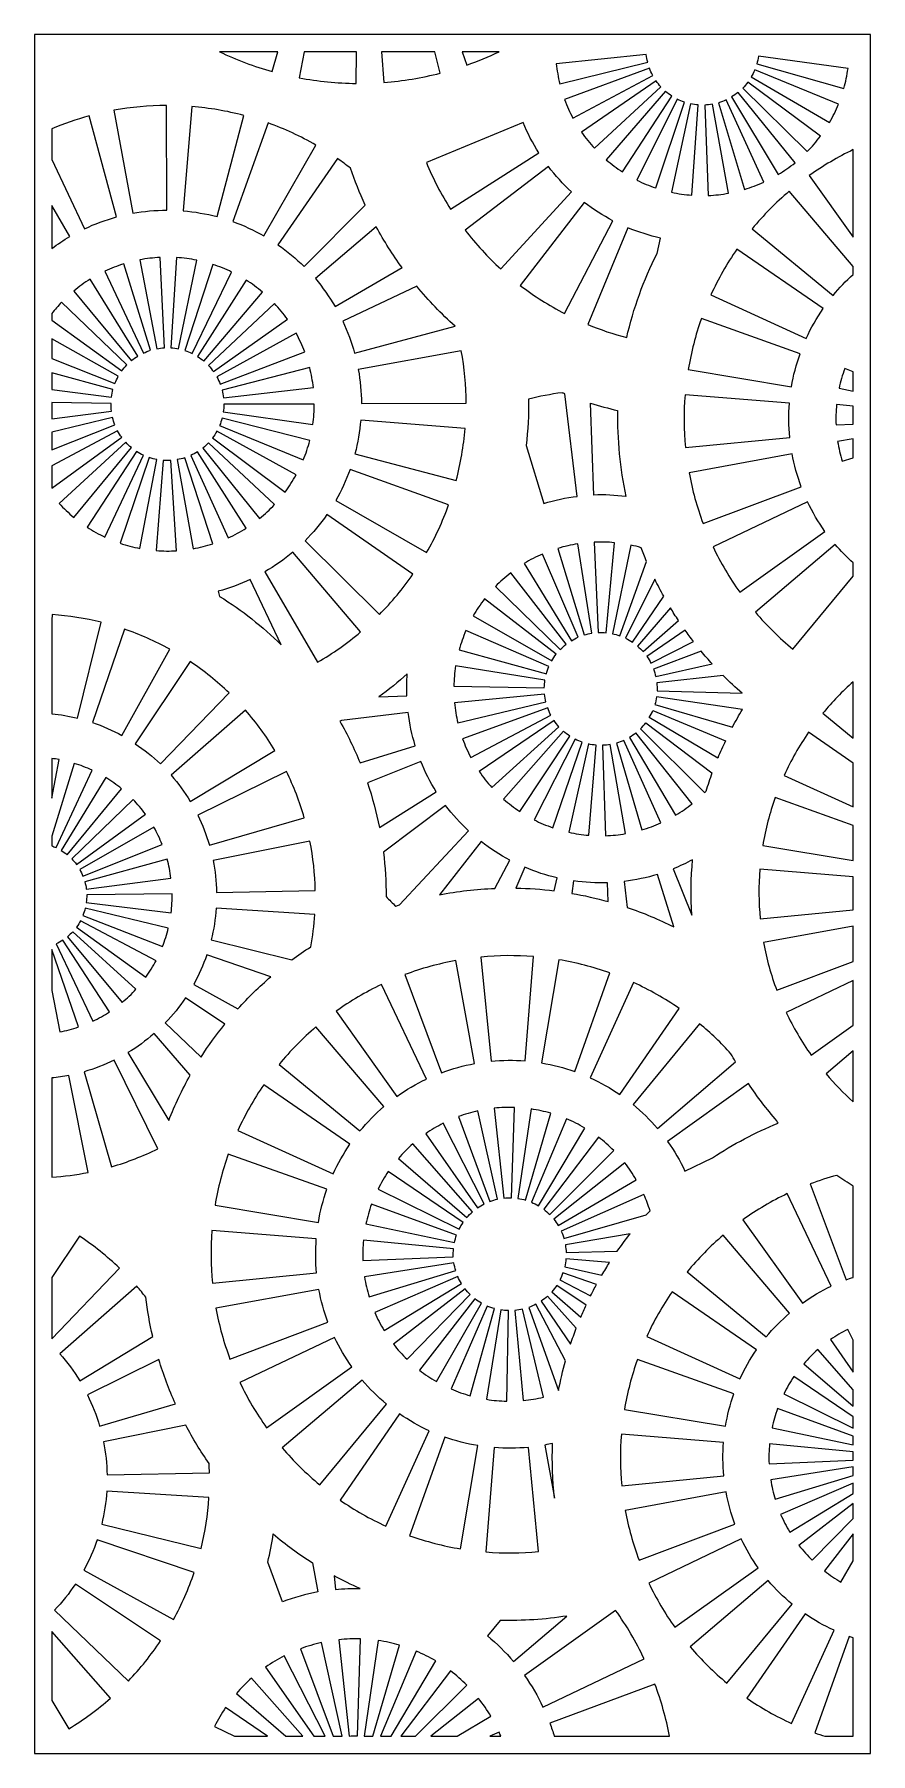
# Model space of a CAD drawing. Extents: x 147 to 1108, y 112 to 2088.
import ezdxf

# ---------------------------------------------------------------- set-up
doc = ezdxf.new("R2010")
doc.units = 0
doc.layers.add('LAYER_01', color=7, linetype='CONTINUOUS')

msp = doc.modelspace()

# ---------------------------------------------------------------- linework, layer by layer
at = {"layer": 'LAYER_01'}
msp.add_lwpolyline([(147.1, 112.1), (1107.9, 112.1), (1107.9, 2087.8), (147.1, 2087.8)], close=True, dxfattribs=at)
for points in [[(359.8, 2067.8, 0.043474), (420.4, 2045.1), (426.7, 2067.8)], [(451.4, 2037.9, 0.044135), (516.8, 2031.5), (517.1, 2067.8), (457, 2067.8)], [(548.6, 2032.6, 0.044135), (613.4, 2043.3), (607, 2067.8), (545.9, 2067.8)], [(680.9, 2067.8), (638.5, 2067.8), (643.8, 2052.5, 0.026891)], [(850.1, 2064.7), (746.7, 2054.1, 0.034714), (750.7, 2031), (851.7, 2055.9, -0.034714)], [(977, 2053.9), (1077.1, 2025.7, 0.034714), (1081.9, 2048.6), (978.9, 2062.7, -0.034714)], [(853.8, 2048.9), (756.3, 2012.9, 0.034714), (765.9, 1991.5), (857.5, 2040.7, -0.034714)], [(970.7, 2038.9), (1060.7, 1986.7, 0.034714), (1071, 2007.8), (974.7, 2047, -0.034714)], [(861.3, 2034.5), (775.8, 1975.3, 0.034714), (790.5, 1957), (866.9, 2027.5, -0.034714)], [(872.2, 2022.4), (804.1, 1943.8, 0.034714), (822.8, 1929.8), (879.3, 2017, -0.034714)], [(948.1, 2015.9), (1001.8, 1926.9, 0.034714), (1021, 1940.3), (955.5, 2021.1, -0.034714)], [(960.9, 2026), (1035, 1953.1, 0.034714), (1050.2, 1970.9), (966.7, 2032.8, -0.034714)], [(299.1, 1885.8), (298.7, 2006.1, 0.044135), (238.5, 2000.6), (260, 1882.2, -0.044135)], [(356.9, 1878.4), (387.6, 1994.7, 0.044135), (328, 2004.9), (318.1, 1885, -0.044135)], [(885.7, 2013.4), (839.3, 1920.3, 0.034714), (860.9, 1911.4), (894, 2009.9, -0.034714)], [(901, 2008), (879.2, 1906.4, 0.034714), (902.4, 1903), (909.9, 2006.7, -0.034714)], [(917.2, 2006.6), (921.4, 1902.7, 0.034714), (944.6, 1905.3), (926.2, 2007.6, -0.034714)], [(933.2, 2009.3), (963.1, 1909.7, 0.034714), (985, 1918), (941.7, 2012.5, -0.034714)], [(204.6, 1864.4, -0.044135), (241.5, 1878), (209.9, 1994.1, 0.033076), (167.1, 1979.3), (167.1, 1943.9)], [(410.7, 1856.3), (470.5, 1960.7, 0.044135), (415.6, 1986), (375, 1872.7, -0.044135)], [(708.6, 1986.4), (597.4, 1940.5, 0.044135), (625.2, 1886.9), (726.7, 1951.6, -0.044135)], [(510.2, 1934.1, 0.013499), (495.3, 1945.1), (426.8, 1846.1, -0.044135), (457, 1821), (527.2, 1891.7, -0.026748)], [(1087.9, 1955.4, 0.042837), (1037.3, 1925.5), (1087.9, 1854.8)], [(737.6, 1936), (642, 1862.9, 0.044135), (682.9, 1818.3), (764.1, 1907, -0.044135)], [(1014.3, 1907.5, 0.044135), (971.8, 1864.4), (1064.7, 1787.9, -0.037557), (1087.9, 1812), (1087.9, 1821.1)], [(167.1, 1841.9, -0.027869), (187.8, 1855.6), (167.1, 1891.2)], [(778.7, 1894.8), (705.3, 1799.4, 0.044135), (756.3, 1766.9), (811.8, 1873.6, -0.044135)], [(539.9, 1866.5), (469.9, 1807.1, -0.044135), (492.5, 1775), (569.5, 1819.8, -0.032393)], [(862.6, 1836.1), (866.5, 1853.8, -0.044135), (829, 1865.6), (782.8, 1754.5, 0.034475), (827.6, 1739.4, -0.061481)], [(1053.3, 1772.7), (954.2, 1841, 0.044135), (924.4, 1788.4), (1033.9, 1738.5, -0.044135)], [(280.6, 1724.8), (249.8, 1824.1, 0.034714), (228, 1815.6), (272.3, 1721.5, -0.034714)], [(296.6, 1727.6), (291.4, 1831.5, 0.034714), (268.2, 1828.7), (287.7, 1726.6, -0.034714)], [(312.8, 1726.4), (333.6, 1828.3, 0.034714), (310.4, 1831.4), (303.9, 1727.6, -0.034714)], [(328.2, 1721.2), (373.7, 1814.7, 0.034714), (352, 1823.5), (319.9, 1724.6, -0.034714)], [(265.8, 1718.1), (211.3, 1806.6, 0.034714), (192.2, 1792.9), (258.5, 1712.8, -0.034714)], [(341.8, 1712.3), (409.1, 1791.6, 0.034714), (390.3, 1805.5), (334.6, 1717.7, -0.034714)], [(586.3, 1798.3), (501.4, 1758.2, -0.044135), (515, 1721.3), (630.4, 1752.6, -0.037201)], [(247.4, 1701, -0.034714), (253.2, 1707.9), (178.3, 1780, 0.025419), (167.1, 1767.1), (167.1, 1759.3)], [(352.8, 1700.3), (437.7, 1760.4, 0.034714), (422.9, 1778.5), (347.1, 1707.3, -0.034714)], [(1026.8, 1720.9), (913.4, 1761.2, 0.044135), (898.3, 1702.7), (1016.9, 1682.9, -0.044135)], [(360.5, 1686), (457.6, 1723, 0.034714), (447.8, 1744.3), (356.7, 1694.2, -0.034714)], [(239.6, 1686.7, -0.034714), (243.5, 1694.9), (167.1, 1738.1), (167.1, 1715.4)], [(522.8, 1663.6), (643.1, 1664, 0.044135), (637.6, 1724.3), (519.2, 1702.7, -0.044135)], [(364.3, 1670.2), (467.6, 1681.9, 0.034714), (463.4, 1704.9), (362.7, 1679, -0.034714)], [(1078.1, 1703.7, 0.034714), (1071.6, 1681.1), (1087.9, 1677.7), (1087.9, 1700.1)], [(235.6, 1671, -0.034714), (237.3, 1679.8), (167.1, 1698.8), (167.1, 1679.6)], [(235.6, 1654.7, -0.034714), (235.1, 1663.7), (167.1, 1664.6), (167.1, 1646.1)], [(364.1, 1653.9), (467.1, 1639.6, 0.034714), (468.7, 1663), (364.7, 1662.9, -0.034714)], [(753.3, 1676, 0.028594), (714.8, 1668.7, -0.032294), (712.1, 1615.2), (732.4, 1548.8, -0.044135), (770.8, 1556.9), (756.5, 1674.7, -0.002025)], [(826.8, 1556.7, 0.041611), (789.8, 1558.4), (786, 1664.1, 0.018954), (817.2, 1655.6, 0.059414)], [(1014.6, 1664), (894.7, 1673.6, 0.044135), (895.2, 1613.1), (1014.9, 1624.7, -0.044135)], [(1068.8, 1662.4, 0.034714), (1068.1, 1639), (1087.9, 1639.8), (1087.9, 1660.5)], [(239.6, 1639, -0.034714), (236.9, 1647.6), (167.1, 1630.6), (167.1, 1610.2)], [(359.9, 1638.3), (456, 1598.8, 0.034714), (463.4, 1621), (362.7, 1646.8, -0.034714)], [(515.4, 1605.9), (631.7, 1575.2, 0.044135), (641.9, 1634.8), (522, 1644.6, -0.044135)], [(247.4, 1624.8, -0.034714), (242.7, 1632.4), (167.1, 1592.1), (167.1, 1566.3)], [(351.8, 1624.1), (435.2, 1561.9, 0.034714), (447.8, 1581.6), (356.7, 1631.7, -0.034714)], [(1070, 1620.1, 0.034714), (1075.2, 1597.3), (1087.9, 1601.1), (1087.9, 1622.9)], [(252.1, 1619.1), (175.4, 1548.9, 0.034714), (192.3, 1532.8), (258.6, 1612.9, -0.034714)], [(264.4, 1608.6), (207.6, 1521.5, 0.034714), (228.1, 1510.1), (272.3, 1604.2, -0.034714)], [(279.1, 1601.5), (245.7, 1503, 0.034714), (268.3, 1497.1), (287.8, 1599.2, -0.034714)], [(311.2, 1599.1), (329.4, 1496.7, 0.034714), (352.1, 1502.4), (319.9, 1601.2, -0.034714)], [(326.7, 1603.9), (369.8, 1509.2, 0.034714), (390.4, 1520.4), (334.6, 1608.2, -0.034714)], [(340.6, 1612.4), (405.8, 1531.5, 0.034714), (423, 1547.4), (347.2, 1618.5, -0.034714)], [(1017.6, 1605.9), (899.3, 1584.1, 0.044135), (915.4, 1525.8), (1028.1, 1568, -0.044135)], [(295, 1598.2), (287.1, 1494.6, 0.034714), (310.5, 1494.4), (304, 1598.2, -0.034714)], [(493.3, 1552.1), (597.7, 1492.3, 0.044135), (623, 1547.2), (509.7, 1587.8, -0.044135)], [(1035.5, 1550.5), (926.8, 1498.9, 0.044135), (957.5, 1446.8), (1055.4, 1516.7, -0.044135)], [(458, 1505.8), (543.4, 1421, 0.044135), (582, 1467.5), (483.1, 1536, -0.044135)], [(787.6, 1399.7), (771.3, 1502.4, 0.034714), (748.5, 1497.1), (778.9, 1397.7, -0.034714)], [(803.9, 1400.2), (813.6, 1503.7, 0.034714), (790.2, 1504.3), (794.9, 1400.4, -0.034714)], [(1087.9, 1480.4, -0.033388), (1067.1, 1501.7), (975.5, 1423.7, 0.044135), (1018.6, 1381.3), (1087.9, 1465.3)], [(412, 1470.2), (472.5, 1366.2, 0.044135), (521.9, 1401.1), (444.1, 1492.9, -0.044135)], [(772, 1395.1), (730.7, 1490.6, 0.034714), (709.9, 1479.8), (764, 1391, -0.034714)], [(844.2, 1497.9, 0.018035), (832.4, 1500.9), (811.1, 1399.1, -0.034714), (819.7, 1396.7), (850.5, 1482.2, -0.010086)], [(758, 1386.9), (694.3, 1469, 0.034714), (676.8, 1453.4), (751.3, 1380.9, -0.034714)], [(395.1, 1461.4, -0.044135), (358.3, 1447.8), (359.9, 1442, -0.05583), (430.7, 1386.1)], [(859.9, 1461.7), (826.4, 1393.8, -0.034714), (834.2, 1389.3), (870.1, 1442.1, -0.013147)], [(746.5, 1375.4), (664.4, 1439.1, 0.034714), (651.3, 1419.6), (741.5, 1367.9, -0.034714)], [(877.8, 1428.9), (840, 1384.9, -0.034714), (846.4, 1378.5), (887, 1414.4, -0.010256)], [(167.1, 1307.1, -0.035631), (196.6, 1302), (223.9, 1412.2, 0.044135), (167.5, 1421), (167.1, 1414.7)], [(247.7, 1282), (302.6, 1381.3, 0.044135), (250.4, 1404.4), (213.8, 1297, -0.044135)], [(894.6, 1403.3), (850.9, 1372.8, -0.034714), (855.5, 1365.1), (904.4, 1390, -0.00987)], [(738.3, 1361.4), (642.8, 1402.6, 0.034714), (635.1, 1380.6), (735.3, 1352.9, -0.034714)], [(291.9, 1249.4), (370.7, 1331.1, 0.044135), (326.2, 1367), (263, 1272.6, -0.044135)], [(913.2, 1379), (858.5, 1358.4, -0.034714), (861, 1349.8), (925.9, 1364.3, -0.01154)], [(542.8, 1326.5), (575, 1327.7, -0.028156), (575.5, 1352.8, -0.025272)], [(733.7, 1345.8), (631, 1362, 0.034714), (629, 1338.7), (732.9, 1336.8, -0.034714)], [(938.6, 1350.9), (862.2, 1342.6, -0.034714), (862.6, 1333.6), (960.2, 1330.6, -0.017642)], [(1087.9, 1343.9, 0.038804), (1053.1, 1307.8), (1087.9, 1279.2)], [(733.2, 1329.5), (629.7, 1319.7, 0.034714), (633.5, 1296.6), (734.7, 1320.7, -0.034714)], [(960.7, 1312.1), (861.9, 1326.4, -0.034714), (860, 1317.6), (949.1, 1291.7, -0.014626)], [(326.1, 1206.4), (423.4, 1265, 0.044135), (389.7, 1311.1), (304.3, 1236.4, -0.044135)], [(500, 1299.4, -0.001309), (498.1, 1298.4, -0.032638), (521.2, 1250.8), (584.7, 1270.3, -0.044135), (576.5, 1308.7)], [(736.8, 1313.7), (639, 1278.4, 0.034714), (648.4, 1257), (740.4, 1305.4, -0.034714)], [(932.2, 1256.2), (853.6, 1302.7, 0.034714), (857.6, 1310.7), (941.1, 1275.9, 0.013484)], [(744.2, 1299.2), (658.2, 1240.7, 0.034714), (672.7, 1222.3), (749.7, 1292.1, -0.034714)], [(754.9, 1287), (686.2, 1209, 0.034714), (704.8, 1194.8), (762.1, 1281.5, -0.034714)], [(830.8, 1279.9), (883.7, 1190.4, 0.034714), (903, 1203.7), (838.2, 1285, -0.034714)], [(918.5, 1217.7, -0.002803), (917.2, 1216.3), (843.6, 1289.8, 0.034714), (849.5, 1296.6), (925.6, 1239.2, 0.014147)], [(1036.5, 1285.8, 0.044135), (1008.5, 1236.3), (1087.9, 1200.2), (1087.9, 1250.4)], [(768.4, 1277.9), (721.2, 1185.2, 0.034714), (742.7, 1176.1), (776.6, 1274.4, -0.034714)], [(783.6, 1272.4), (761, 1170.9, 0.034714), (784.1, 1167.4), (792.5, 1271, -0.034714)], [(799.8, 1270.8), (803.1, 1166.9, 0.034714), (826.4, 1169.3), (808.8, 1271.8, -0.034714)], [(815.9, 1273.4), (844.9, 1173.6, 0.034714), (866.9, 1181.6), (824.3, 1276.5, -0.034714)], [(175.4, 1254.4, 0.013228), (167.1, 1255.7), (167.1, 1210.1)], [(167.1, 1155.2, -0.021277), (171.9, 1153.2), (213.4, 1242.2, 0.034714), (192.8, 1250.1), (167.1, 1166.4)], [(543.5, 1176.5), (608.8, 1217.4, -0.044135), (591, 1252.4), (529.8, 1227.7, -0.032763)], [(184.8, 1145.1), (247.2, 1220.8, 0.034714), (229.2, 1233.7), (177.9, 1150, -0.034714)], [(348.1, 1156.1), (457.2, 1187.5, 0.044135), (436.6, 1240.8), (334.8, 1190.7, -0.044135)], [(195.4, 1133.9), (274.6, 1191.8, 0.034714), (260.4, 1208.7), (189.9, 1140.4, -0.034714)], [(998.2, 1210.7, 0.044135), (983.9, 1155.7), (1087.9, 1138.3), (1087.9, 1178.8)], [(566.5, 1087.3), (645.9, 1172.5, -0.044135), (619.6, 1201.7), (548.1, 1147.9, -0.031536), (551.2, 1096.9, 0.011427), (562.4, 1085.9, -0.002607)], [(202.8, 1120.5), (293.9, 1156.9, 0.034714), (284.3, 1176.8), (199.1, 1128.1, -0.034714)], [(356.3, 1101.8), (469.8, 1103.9, 0.044135), (463.7, 1160.7), (352.4, 1138.6, -0.044135)], [(676.1, 1106.4), (693.3, 1138.8, -0.044135), (660.4, 1160.1), (612.4, 1099, -0.038151)], [(206.7, 1105.6), (304, 1118.2, 0.034714), (299.6, 1139.9), (205, 1114, -0.034714)], [(744.4, 1103.6), (747.8, 1118.4, -0.044135), (710.5, 1130.6), (700.3, 1106.7, -0.026281)], [(903.3, 1139.3, -0.027574), (881.1, 1128.9), (902.5, 1075.6, -0.039793)], [(980.5, 1128.3, 0.044135), (981, 1071.4), (1087.9, 1081.7), (1087.9, 1119.7)], [(806.5, 1091.2), (805.7, 1112.9, -0.044135), (766.5, 1115), (764.5, 1100.7, -0.0256)], [(881.6, 1062.2), (863.1, 1122.5, -0.044135), (824.7, 1114.4), (828.3, 1084.5, -0.034336)], [(206.7, 1090.3), (304.1, 1078.3, 0.034714), (305.3, 1100.3), (207.2, 1098.8, -0.034714)], [(195.6, 1062), (275.1, 1004.5, 0.034714), (286.8, 1023.3), (200.1, 1069.2, -0.034714)], [(202.9, 1075.4), (294.3, 1039.6, 0.034714), (300.9, 1060.6), (205.5, 1083.5, -0.034714)], [(464.6, 1039.3, 0.028807), (469.2, 1076.3), (355.9, 1083.8, -0.044135), (350.2, 1047.2), (442.8, 1024.2, -0.015698)], [(185.1, 1050.8), (247.9, 975.3, 0.034714), (263.8, 990.6), (191.2, 1056.6, -0.034714)], [(984.8, 1044.1, 0.044135), (1000, 989.3), (1087.9, 1022.2), (1087.9, 1063.1)], [(176.3, 941.4, 0.034714), (197.6, 947.1), (167.1, 1036.2), (167.1, 988.9)], [(172.2, 1042.5), (214.2, 953.8, 0.034714), (233.5, 964.6), (179.6, 1046.7, -0.034714)], [(418.7, 1004.9), (345.1, 1030, -0.044135), (330.1, 996.1), (380.9, 968, -0.0314)], [(711, 908.1), (720.6, 1028, 0.044135), (660.1, 1027.5), (671.7, 907.8, -0.044135)], [(652.8, 905.1), (631.1, 1023.4, 0.044135), (572.8, 1007.3), (615, 894.6, -0.044135)], [(767.9, 895.9), (808.2, 1009.3, 0.044135), (749.6, 1024.4), (729.8, 905.8, -0.044135)], [(597.5, 887.2), (545.8, 995.9, 0.044135), (493.7, 965.2), (563.6, 867.3, -0.044135)], [(819.7, 869.4), (887.9, 968.5, 0.044135), (835.3, 998.3), (785.5, 888.8, -0.044135)], [(1010.8, 963.9, 0.044135), (1039.6, 914.8), (1087.9, 949.3), (1087.9, 1000.5)], [(365.9, 950.5), (320.8, 980.7, -0.044135), (297.5, 951.9), (338.5, 912.4, -0.0279)], [(947.4, 916.4, 0.036391), (911.3, 950.8), (834.9, 858, -0.044135), (862.9, 830.4), (952.6, 906.9, -0.006766)], [(326.2, 891.9), (284.5, 939.5, -0.044135), (254.6, 917.6), (301.5, 839.8, -0.034265)], [(548.6, 855.6), (470.6, 947.2, 0.044135), (428.2, 904.1), (521.1, 827.6, -0.044135)], [(204.2, 895.6), (235.7, 786.5, 0.044135), (288.9, 807.1), (238.8, 909, -0.044135)], [(1056.6, 893.1, 0.034634), (1087.9, 861.2), (1087.9, 919.7)], [(167.1, 774.5, 0.03255), (208.8, 780), (186.8, 891.4, -0.023725), (167.1, 888.5)], [(509.6, 812.4), (410.6, 880.7, 0.044135), (380.8, 828.1), (490.3, 778.2, -0.044135)], [(967.7, 882), (874.6, 815.4, -0.044135), (894.5, 781.6), (926.2, 796.7, -0.051601), (1001.6, 836.5, 0.002231), (1000.2, 839.2, -0.03353)], [(679.1, 749.2), (656.6, 850.7, 0.034714), (634.2, 844.1), (670.5, 746.7, -0.034714)], [(695.3, 750.7), (698.8, 854.6, 0.034714), (675.4, 853.8), (686.3, 750.4, -0.034714)], [(711.4, 748.1), (740.5, 847.9, 0.034714), (717.7, 852.9), (702.6, 750.1, -0.034714)], [(663.8, 743.7), (616.8, 836.4, 0.034714), (596.7, 824.4), (656.1, 739.1, -0.034714)], [(726.3, 741.7), (779.4, 831, 0.034714), (758.4, 841.6), (718.2, 745.7, -0.034714)], [(650.4, 734.6), (581.8, 812.7, 0.034714), (565.3, 796.1), (644, 728.2, -0.034714)], [(739.1, 731.7), (812.7, 805.1, 0.034714), (795.1, 820.5), (732.3, 737.6, -0.034714)], [(483.2, 760.6), (369.8, 800.9, 0.044135), (354.6, 742.4), (473.3, 722.6, -0.044135)], [(749, 718.8), (838.6, 771.6, 0.034714), (825.4, 790.9), (743.9, 726.2, -0.034714)], [(639.6, 722.4), (553.7, 781, 0.034714), (541.9, 760.8), (635.1, 714.7, -0.034714)], [(1069.1, 776.6, 0.023994), (1038.5, 766.8), (1079.7, 656.5, -0.009862), (1087.9, 659.4), (1087.9, 764, -0.014086)], [(854.4, 735.9, 0.029838), (847.3, 754.7), (752.4, 712.3, -0.034714), (755.5, 703.9), (850.1, 731.2, -0.003841)], [(1062.6, 649.3), (1012.1, 755.6, 0.044135), (961.1, 725.6), (1029.5, 629.8, -0.044135)], [(632.2, 708), (534.4, 743.4, 0.034714), (528, 720.8), (629.7, 699.3, -0.034714)], [(471, 703.7), (351.1, 713.3, 0.044135), (351.6, 652.8), (471.3, 664.4, -0.044135)], [(244.8, 669.9, 0.044135), (198.7, 706.9), (167.1, 659.4), (167.1, 588.7)], [(628.6, 692.1), (525.1, 702.1, 0.034714), (524.5, 678.7), (628.4, 683.1, -0.034714)], [(831.6, 709.4), (757.1, 696.8, -0.034714), (758, 687.8), (816.8, 689.6, -0.014963)], [(1014.8, 618.3), (938.5, 707.9, 0.044135), (897, 665.7), (987.9, 590.9, -0.044135)], [(629.1, 675.9), (526.4, 659.8, 0.034714), (531.6, 637), (631.1, 667.1, -0.034714)], [(808, 676.4), (757.8, 680.5, -0.034714), (756.4, 671.6), (799.1, 662, -0.010169)], [(633.6, 660.3), (538.1, 619.1, 0.034714), (548.9, 598.3), (637.7, 652.3, -0.034714)], [(793, 651.2), (754.4, 664.6, -0.034714), (750.9, 656.4), (786.2, 638.3, -0.008828)], [(275.2, 636.6, 0.012253), (264.6, 649.2), (176.3, 571.6, -0.044135), (199.1, 540.6), (283, 591.5, -0.027219)], [(473.9, 645.6), (355.6, 623.8, 0.044135), (371.8, 565.5), (484.4, 607.7, -0.044135)], [(641.9, 646.3), (559.6, 582.7, 0.034714), (575.2, 565.2), (647.8, 639.5, -0.034714)], [(653.3, 634.7), (589.5, 552.7, 0.034714), (608.9, 539.6), (660.8, 629.7, -0.034714)], [(769.7, 601), (736.6, 637.8, -0.034714), (729.5, 632.2), (763.1, 582.6, -0.011833)], [(781, 627.6), (747.2, 650.1, -0.034714), (741.7, 642.9), (774.8, 613.7, -0.009235)], [(976.7, 576.1), (879.8, 642.9, 0.044135), (850.6, 591.4), (957.7, 542.6, -0.044135)], [(667.3, 626.4), (625.9, 531.1, 0.034714), (647.9, 523.3), (675.8, 623.4, -0.034714)], [(682.9, 621.9), (666.5, 519.2, 0.034714), (689.8, 517.1), (691.9, 621.1, -0.034714)], [(699.2, 621.3), (708.8, 517.8, 0.034714), (731.9, 521.6), (708, 622.8, -0.034714)], [(757.3, 563.5), (723.3, 628.5, -0.034714), (715, 624.9), (749.3, 529.2, -0.021295)], [(1081.5, 599.6, 0.034714), (1061.8, 587.8), (1087.9, 550.5), (1087.9, 587.1)], [(491.9, 590.2), (383.2, 538.6, 0.044135), (413.9, 486.5), (511.8, 556.4, -0.044135)], [(1047.2, 576.4, 0.034714), (1031.1, 560.1), (1087.9, 511.2), (1087.9, 530.1)], [(290.1, 564.9), (208, 524.3, -0.044135), (222, 488.5), (309.1, 513.9, -0.032382)], [(950.7, 525.4), (839.9, 564.8, 0.044135), (825, 507.5), (941.1, 488.2, -0.044135)], [(523.5, 541.4), (431.9, 463.4, 0.044135), (475, 421), (551.5, 513.8, -0.044135)], [(1019.8, 545.4, 0.034714), (1008.2, 525.6), (1087.9, 486.2), (1087.9, 498.9)], [(566.7, 502.4), (498.4, 403.3, 0.044135), (551, 373.5), (600.8, 483, -0.044135)], [(1000.9, 508.5, 0.034714), (994.6, 486.5), (1087.9, 466.8), (1087.9, 477)], [(321, 489.4), (226.4, 470.5, -0.044135), (230.6, 432.3), (348.2, 434.8, 0.007874), (347.8, 445.4, -0.030659)], [(618.5, 475.9), (578.2, 362.5, 0.044135), (636.7, 347.4), (656.5, 466, -0.044135)], [(938.8, 469.7), (821.5, 479.1, 0.044135), (822, 419.9), (939.2, 431.3, -0.044135)], [(675.4, 463.7), (665.8, 343.8, 0.044135), (726.3, 344.3), (714.7, 464, -0.044135)], [(742.4, 468.5, -0.010213), (733.5, 466.7), (744.8, 405.5, -0.038128)], [(991.8, 468.1, 0.034714), (991.2, 445.2), (1087.9, 449.4), (1087.9, 458.9)], [(993.1, 426.7, 0.034714), (998.2, 404.4), (1087.9, 431.6), (1087.9, 441.6)], [(1004.5, 387, 0.034714), (1015, 366.6), (1087.9, 410.8), (1087.9, 422.9)], [(224.4, 375.8), (338.6, 347.8, 0.044135), (347.6, 406.2), (230.2, 413.7, -0.044135)], [(941.7, 412.8), (826, 391.6, 0.044135), (841.8, 334.5), (952, 375.8, -0.044135)], [(1025.5, 351.3, 0.034714), (1040.8, 334.2), (1087.9, 382.4), (1087.9, 399.5)], [(203.8, 322.8), (306.9, 266.2, 0.044135), (330.6, 320.3), (219.2, 357.9, -0.044135)], [(472.8, 297.8, 0.044135), (432.3, 286.6), (415.2, 332.2, 0.019864), (421.5, 364.5, 0.033358), (466.7, 331.2)], [(959.3, 358.7), (853, 308.1, 0.044135), (883, 257.2), (978.7, 325.6, -0.044135)], [(1054.8, 322, 0.034714), (1073.8, 309.2), (1087.9, 333.6), (1087.9, 364.5)], [(491.4, 316.5), (493, 300.7, -0.029801), (521.4, 301.7, -0.019855)], [(170.1, 276.9), (255.1, 195.5, 0.044135), (292, 241.7), (194.1, 306.8, -0.044135)], [(990.2, 310.9), (900.6, 234.6, 0.044135), (942.8, 193.1), (1017.6, 283.9, -0.044135)], [(731.4, 165.6), (847.7, 220.9, 0.044135), (814.9, 276.7), (710.1, 201.8, -0.044135)], [(682.3, 265.2), (667.6, 247.4, -0.044135), (697.6, 217.9), (759, 270.2, -0.045783)], [(1032.5, 272.7), (965.7, 175.8, 0.044135), (1017.1, 146.7), (1065.9, 253.8, -0.044135)], [(186.7, 140.7, 0.044135), (234.4, 175.7), (167.1, 252.2), (167.1, 173.2)], [(476.8, 239.6, 0.034714), (452.8, 232.5), (490.3, 132.1), (500.7, 132.1)], [(518.3, 132.5), (521.9, 243.8, 0.034714), (496.9, 242.9), (508.6, 132.2, -0.034714)], [(566.7, 236.6, 0.034714), (542.2, 242), (526.1, 132.1), (536.1, 132.1)], [(1087.9, 245.2, -0.005697), (1083.2, 246.8), (1043.7, 135.9, 0.009081), (1055.3, 132.1), (1087.9, 132.1)], [(434.2, 224.3, 0.034714), (412.7, 211.5), (468, 132.1), (481, 132.1)], [(608.2, 218.5, 0.034714), (585.8, 229.8), (544.8, 132.1), (556.8, 132.1)], [(396.7, 198.9, 0.034714), (379.1, 181.1), (436, 132.1), (455.5, 132.1)], [(643.9, 190.7, 0.034714), (625.1, 207.2), (568.1, 132.1), (585.1, 132.1)], [(876.8, 132.1, 0.042463), (860, 192), (739.4, 146.9, -0.016381), (744.4, 132.1)], [(366.7, 165, 0.034714), (354, 143.4), (376.9, 132.1), (415, 132.1)], [(671.6, 154.9, 0.034714), (657.5, 175.5), (602.7, 132.1), (632.9, 132.1)], [(683, 132.1, 0.00719), (681, 136.8), (670.3, 132.1)]]:
    msp.add_lwpolyline(points, format="xyb", close=True, dxfattribs=at)

doc.saveas('drawing.dxf')
